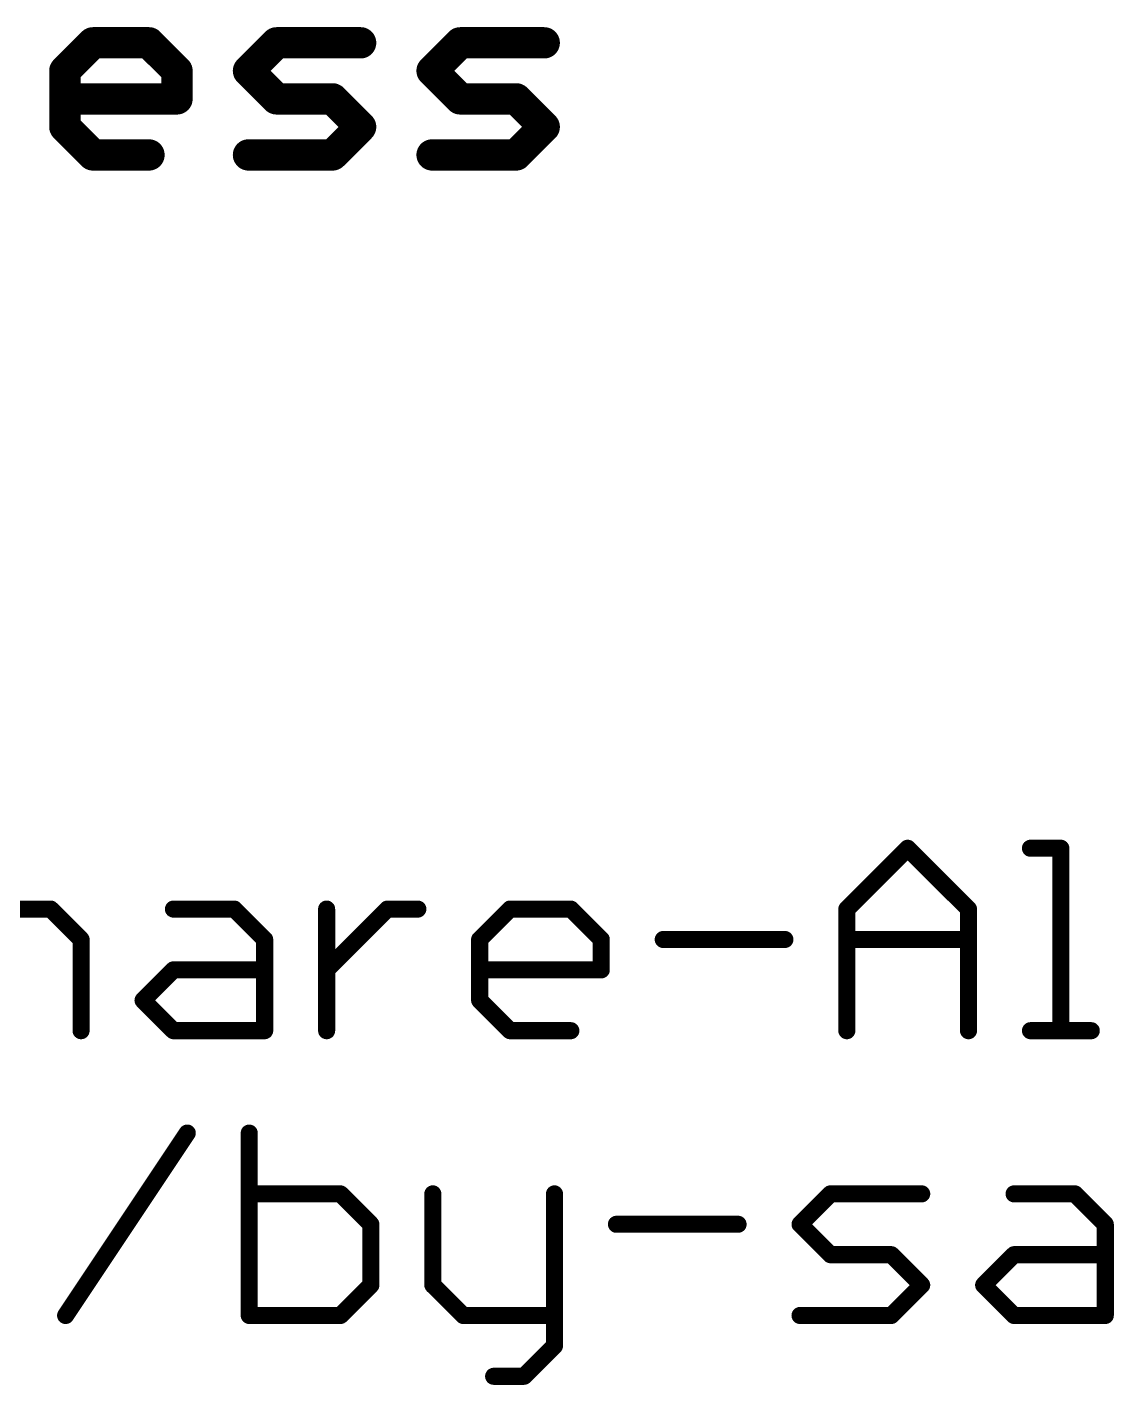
# Model space of a CAD drawing. Extents: x -10 to 102, y -14 to 18.
# Drawn here: x 70.09 to 79.78, y -6.89 to 5.22 of the extents above; entities that cross this region are included whole.
import ezdxf

# ---------------------------------------------------------------- set-up
doc = ezdxf.new("R2010")
doc.units = 0
doc.layers.add('51', color=53, linetype='CONTINUOUS')

msp = doc.modelspace()

# ---------------------------------------------------------------- linework, layer by layer
at = {"layer": '51'}
for points, const_width in [([(70.4271, 4.8266), (70.6771, 5.0766)], 0.2794), ([(70.6771, 5.0766), (71.177, 5.0766)], 0.2794), ([(71.177, 5.0766), (71.427, 4.8266)], 0.2794), ([(72.0642, 4.8266), (72.3142, 5.0766)], 0.2794), ([(72.3142, 5.0766), (73.0641, 5.0766)], 0.2794), ([(73.7014, 4.8266), (73.9514, 5.0766)], 0.2794), ([(73.9514, 5.0766), (74.7013, 5.0766)], 0.2794), ([(70.4271, 4.3267), (70.4271, 4.8266)], 0.2794), ([(71.427, 4.8266), (71.427, 4.5767)], 0.2794), ([(72.3142, 4.5767), (72.0642, 4.8266)], 0.2794), ([(73.9514, 4.5767), (73.7014, 4.8266)], 0.2794), ([(71.427, 4.5767), (70.4271, 4.5767)], 0.2794), ([(72.8142, 4.5767), (72.3142, 4.5767)], 0.2794), ([(73.0641, 4.3267), (72.8142, 4.5767)], 0.2794), ([(74.4513, 4.5767), (73.9514, 4.5767)], 0.2794), ([(74.7013, 4.3267), (74.4513, 4.5767)], 0.2794), ([(70.6771, 4.0767), (70.4271, 4.3267)], 0.2794), ([(72.8142, 4.0767), (73.0641, 4.3267)], 0.2794), ([(74.4513, 4.0767), (74.7013, 4.3267)], 0.2794), ([(71.177, 4.0767), (70.6771, 4.0767)], 0.2794), ([(72.0642, 4.0767), (72.8142, 4.0767)], 0.2794), ([(73.7014, 4.0767), (74.4513, 4.0767)], 0.2794), ([(77.3997, -2.6491), (77.9421, -2.1068)], 0.1524), ([(77.9421, -2.1068), (78.4844, -2.6491)], 0.1524), ([(79.0369, -2.1068), (79.3081, -2.1068)], 0.1524), ([(79.3081, -2.1068), (79.3081, -3.7338)], 0.1524), ([(69.758, -2.6491), (70.3003, -2.6491)], 0.1524), ([(70.3003, -2.6491), (70.5715, -2.9203)], 0.1524), ([(71.3951, -2.6491), (71.9375, -2.6491)], 0.1524), ([(71.9375, -2.6491), (72.2086, -2.9203)], 0.1524), ([(72.7611, -3.7338), (72.7611, -2.6491)], 0.1524), ([(72.7611, -3.1915), (73.3034, -2.6491)], 0.1524), ([(73.3034, -2.6491), (73.5746, -2.6491)], 0.1524), ([(74.1254, -2.9203), (74.3966, -2.6491)], 0.1524), ([(74.3966, -2.6491), (74.9389, -2.6491)], 0.1524), ([(74.9389, -2.6491), (75.2101, -2.9203)], 0.1524), ([(77.3997, -3.7338), (77.3997, -2.6491)], 0.1524), ([(78.4844, -2.6491), (78.4844, -3.7338)], 0.1524), ([(70.5715, -2.9203), (70.5715, -3.7338)], 0.1524), ([(72.2086, -2.9203), (72.2086, -3.7338)], 0.1524), ([(74.1254, -3.4626), (74.1254, -2.9203)], 0.1524), ([(75.2101, -2.9203), (75.2101, -3.1915)], 0.1524), ([(75.7626, -2.9203), (76.8472, -2.9203)], 0.1524), ([(77.3997, -2.9203), (78.4844, -2.9203)], 0.1524), ([(71.124, -3.4626), (71.3951, -3.1915)], 0.1524), ([(71.3951, -3.1915), (72.2086, -3.1915)], 0.1524), ([(75.2101, -3.1915), (74.1254, -3.1915)], 0.1524), ([(71.3951, -3.7338), (71.124, -3.4626)], 0.1524), ([(74.3966, -3.7338), (74.1254, -3.4626)], 0.1524), ([(72.2086, -3.7338), (71.3951, -3.7338)], 0.1524), ([(74.9389, -3.7338), (74.3966, -3.7338)], 0.1524), ([(79.0369, -3.7338), (79.5792, -3.7338)], 0.1524), ([(70.4338, -6.2738), (71.5185, -4.6468)], 0.1524), ([(72.071, -4.6468), (72.071, -6.2738)], 0.1524), ([(72.8844, -5.1891), (72.071, -5.1891)], 0.1524), ([(73.1556, -5.4603), (72.8844, -5.1891)], 0.1524), ([(73.7081, -5.1891), (73.7081, -6.0026)], 0.1524), ([(74.7928, -5.1891), (74.7928, -6.545)], 0.1524), ([(76.9824, -5.4603), (77.2536, -5.1891)], 0.1524), ([(77.2536, -5.1891), (78.0671, -5.1891)], 0.1524), ([(78.8907, -5.1891), (79.4331, -5.1891)], 0.1524), ([(79.4331, -5.1891), (79.7042, -5.4603)], 0.1524), ([(73.1556, -6.0026), (73.1556, -5.4603)], 0.1524), ([(75.3453, -5.4603), (76.4299, -5.4603)], 0.1524), ([(77.2536, -5.7315), (76.9824, -5.4603)], 0.1524), ([(79.7042, -5.4603), (79.7042, -6.2738)], 0.1524), ([(77.7959, -5.7315), (77.2536, -5.7315)], 0.1524), ([(78.0671, -6.0026), (77.7959, -5.7315)], 0.1524), ([(78.6196, -6.0026), (78.8907, -5.7315)], 0.1524), ([(78.8907, -5.7315), (79.7042, -5.7315)], 0.1524), ([(72.8844, -6.2738), (73.1556, -6.0026)], 0.1524), ([(73.7081, -6.0026), (73.9793, -6.2738)], 0.1524), ([(77.7959, -6.2738), (78.0671, -6.0026)], 0.1524), ([(78.8907, -6.2738), (78.6196, -6.0026)], 0.1524), ([(72.071, -6.2738), (72.8844, -6.2738)], 0.1524), ([(73.9793, -6.2738), (74.7928, -6.2738)], 0.1524), ([(76.9824, -6.2738), (77.7959, -6.2738)], 0.1524), ([(79.7042, -6.2738), (78.8907, -6.2738)], 0.1524), ([(74.7928, -6.545), (74.5216, -6.8161)], 0.1524), ([(74.5216, -6.8161), (74.2504, -6.8161)], 0.1524)]:
    msp.add_lwpolyline(points, dxfattribs=dict(at, const_width=const_width))
for points, const_width in [([(70.6771, 5.1465, 1), (70.6771, 5.0068)], 0.1397), ([(70.7264, 5.0272, 1), (70.6277, 5.126)], 0.1397), ([(71.2264, 5.126, 1), (71.1276, 5.0272)], 0.1397), ([(71.177, 5.0068, 1), (71.177, 5.1465)], 0.1397), ([(72.3142, 5.1465, 1), (72.3142, 5.0068)], 0.1397), ([(72.3636, 5.0272, 1), (72.2648, 5.126)], 0.1397), ([(73.0641, 5.0068, 1), (73.0641, 5.1465)], 0.1397), ([(73.9514, 5.1465, 1), (73.9514, 5.0068)], 0.1397), ([(74.0008, 5.0272, 1), (73.902, 5.126)], 0.1397), ([(74.7013, 5.0068, 1), (74.7013, 5.1465)], 0.1397), ([(70.4969, 4.8266, 1), (70.3572, 4.8266)], 0.1397), ([(71.4968, 4.8266, 1), (71.3571, 4.8266)], 0.1397), ([(72.1136, 4.876, 1), (72.0148, 4.7772)], 0.1397), ([(73.7508, 4.876, 1), (73.652, 4.7772)], 0.1397), ([(70.3777, 4.876, 1), (70.4765, 4.7772)], 0.1397), ([(71.3776, 4.7772, 1), (71.4764, 4.876)], 0.1397), ([(72.0148, 4.876, 1), (72.1136, 4.7772)], 0.1397), ([(73.652, 4.876, 1), (73.7508, 4.7772)], 0.1397), ([(70.4271, 4.6465, 1), (70.4271, 4.5068)], 0.1397), ([(71.3571, 4.5767, 1), (71.4968, 4.5767)], 0.1397), ([(71.427, 4.5068, 1), (71.427, 4.6465)], 0.1397), ([(72.3142, 4.6465, 1), (72.3142, 4.5068)], 0.1397), ([(72.2648, 4.5273, 1), (72.3636, 4.6261)], 0.1397), ([(72.8636, 4.6261, 1), (72.7648, 4.5273)], 0.1397), ([(72.8142, 4.5068, 1), (72.8142, 4.6465)], 0.1397), ([(73.9514, 4.6465, 1), (73.9514, 4.5068)], 0.1397), ([(73.902, 4.5273, 1), (74.0008, 4.6261)], 0.1397), ([(74.5007, 4.6261, 1), (74.4019, 4.5273)], 0.1397), ([(74.4513, 4.5068, 1), (74.4513, 4.6465)], 0.1397), ([(70.4765, 4.3761, 1), (70.3777, 4.2773)], 0.1397), ([(70.3572, 4.3267, 1), (70.4969, 4.3267)], 0.1397), ([(73.1135, 4.2773, 1), (73.0148, 4.3761)], 0.1397), ([(73.0148, 4.2773, 1), (73.1135, 4.3761)], 0.1397), ([(74.7507, 4.2773, 1), (74.6519, 4.3761)], 0.1397), ([(74.6519, 4.2773, 1), (74.7507, 4.3761)], 0.1397), ([(70.6771, 4.1465, 1), (70.6771, 4.0069)], 0.1397), ([(70.6277, 4.0273, 1), (70.7264, 4.1261)], 0.1397), ([(71.177, 4.0069, 1), (71.177, 4.1465)], 0.1397), ([(72.0642, 4.1465, 1), (72.0642, 4.0069)], 0.1397), ([(72.7648, 4.1261, 1), (72.8636, 4.0273)], 0.1397), ([(72.8142, 4.0069, 1), (72.8142, 4.1465)], 0.1397), ([(73.7014, 4.1465, 1), (73.7014, 4.0069)], 0.1397), ([(74.4019, 4.1261, 1), (74.5007, 4.0273)], 0.1397), ([(74.4513, 4.0069, 1), (74.4513, 4.1465)], 0.1397), ([(77.969, -2.0799, 1), (77.9151, -2.1338)], 0.0762), ([(77.969, -2.1338, 1), (77.9151, -2.0799)], 0.0762), ([(79.0369, -2.0687, 1), (79.0369, -2.1449)], 0.0762), ([(79.3462, -2.1068, 1), (79.27, -2.1068)], 0.0762), ([(79.3081, -2.1449, 1), (79.3081, -2.0687)], 0.0762), ([(70.3272, -2.6222, 1), (70.2734, -2.6761)], 0.0762), ([(70.3003, -2.6872, 1), (70.3003, -2.611)], 0.0762), ([(71.3951, -2.611, 1), (71.3951, -2.6872)], 0.0762), ([(71.9644, -2.6222, 1), (71.9105, -2.6761)], 0.0762), ([(71.9375, -2.6872, 1), (71.9375, -2.611)], 0.0762), ([(72.7992, -2.6491, 1), (72.723, -2.6491)], 0.0762), ([(73.3034, -2.611, 1), (73.3034, -2.6872)], 0.0762), ([(73.3304, -2.6761, 1), (73.2765, -2.6222)], 0.0762), ([(73.5746, -2.6872, 1), (73.5746, -2.611)], 0.0762), ([(74.3966, -2.611, 1), (74.3966, -2.6872)], 0.0762), ([(74.4235, -2.6761, 1), (74.3696, -2.6222)], 0.0762), ([(74.9659, -2.6222, 1), (74.912, -2.6761)], 0.0762), ([(74.9389, -2.6872, 1), (74.9389, -2.611)], 0.0762), ([(77.4378, -2.6491, 1), (77.3616, -2.6491)], 0.0762), ([(77.3728, -2.6222, 1), (77.4267, -2.6761)], 0.0762), ([(78.5225, -2.6491, 1), (78.4463, -2.6491)], 0.0762), ([(78.4574, -2.6761, 1), (78.5113, -2.6222)], 0.0762), ([(70.6096, -2.9203, 1), (70.5334, -2.9203)], 0.0762), ([(70.5445, -2.9472, 1), (70.5984, -2.8934)], 0.0762), ([(72.2467, -2.9203, 1), (72.1705, -2.9203)], 0.0762), ([(72.1817, -2.9472, 1), (72.2356, -2.8934)], 0.0762), ([(74.1635, -2.9203, 1), (74.0873, -2.9203)], 0.0762), ([(74.0985, -2.8934, 1), (74.1524, -2.9472)], 0.0762), ([(75.2482, -2.9203, 1), (75.172, -2.9203)], 0.0762), ([(75.1831, -2.9472, 1), (75.237, -2.8934)], 0.0762), ([(75.7626, -2.8822, 1), (75.7626, -2.9584)], 0.0762), ([(76.8472, -2.9584, 1), (76.8472, -2.8822)], 0.0762), ([(77.3997, -2.8822, 1), (77.3997, -2.9584)], 0.0762), ([(78.4844, -2.9584, 1), (78.4844, -2.8822)], 0.0762), ([(71.3951, -3.1534, 1), (71.3951, -3.2296)], 0.0762), ([(71.4221, -3.2184, 1), (71.3682, -3.1645)], 0.0762), ([(72.2086, -3.2296, 1), (72.2086, -3.1534)], 0.0762), ([(72.7342, -3.1645, 1), (72.7881, -3.2184)], 0.0762), ([(74.1254, -3.1534, 1), (74.1254, -3.2296)], 0.0762), ([(75.2101, -3.2296, 1), (75.2101, -3.1534)], 0.0762), ([(75.172, -3.1915, 1), (75.2482, -3.1915)], 0.0762), ([(71.1509, -3.4357, 1), (71.097, -3.4896)], 0.0762), ([(74.1524, -3.4357, 1), (74.0985, -3.4896)], 0.0762), ([(71.097, -3.4357, 1), (71.1509, -3.4896)], 0.0762), ([(74.0873, -3.4626, 1), (74.1635, -3.4626)], 0.0762), ([(70.5334, -3.7338, 1), (70.6096, -3.7338)], 0.0762), ([(71.3951, -3.6957, 1), (71.3951, -3.7719)], 0.0762), ([(71.3682, -3.7607, 1), (71.4221, -3.7069)], 0.0762), ([(72.1705, -3.7338, 1), (72.2467, -3.7338)], 0.0762), ([(72.2086, -3.7719, 1), (72.2086, -3.6957)], 0.0762), ([(72.723, -3.7338, 1), (72.7992, -3.7338)], 0.0762), ([(74.3966, -3.6957, 1), (74.3966, -3.7719)], 0.0762), ([(74.3696, -3.7607, 1), (74.4235, -3.7069)], 0.0762), ([(74.9389, -3.7719, 1), (74.9389, -3.6957)], 0.0762), ([(77.3616, -3.7338, 1), (77.4378, -3.7338)], 0.0762), ([(78.4463, -3.7338, 1), (78.5225, -3.7338)], 0.0762), ([(79.0369, -3.6957, 1), (79.0369, -3.7719)], 0.0762), ([(79.27, -3.7338, 1), (79.3462, -3.7338)], 0.0762), ([(79.5792, -3.7719, 1), (79.5792, -3.6957)], 0.0762), ([(71.5502, -4.6679, 1), (71.4868, -4.6257)], 0.0762), ([(72.1091, -4.6468, 1), (72.0329, -4.6468)], 0.0762), ([(72.071, -5.151, 1), (72.071, -5.2272)], 0.0762), ([(72.9114, -5.1622, 1), (72.8575, -5.2161)], 0.0762), ([(72.8844, -5.2272, 1), (72.8844, -5.151)], 0.0762), ([(73.7462, -5.1891, 1), (73.67, -5.1891)], 0.0762), ([(74.8309, -5.1891, 1), (74.7547, -5.1891)], 0.0762), ([(77.2536, -5.151, 1), (77.2536, -5.2272)], 0.0762), ([(77.2805, -5.2161, 1), (77.2266, -5.1622)], 0.0762), ([(78.0671, -5.2272, 1), (78.0671, -5.151)], 0.0762), ([(78.8907, -5.151, 1), (78.8907, -5.2272)], 0.0762), ([(79.46, -5.1622, 1), (79.4061, -5.2161)], 0.0762), ([(79.4331, -5.2272, 1), (79.4331, -5.151)], 0.0762), ([(73.1937, -5.4603, 1), (73.1175, -5.4603)], 0.0762), ([(73.1287, -5.4872, 1), (73.1826, -5.4334)], 0.0762), ([(75.3453, -5.4222, 1), (75.3453, -5.4984)], 0.0762), ([(76.4299, -5.4984, 1), (76.4299, -5.4222)], 0.0762), ([(77.0094, -5.4334, 1), (76.9555, -5.4872)], 0.0762), ([(76.9555, -5.4334, 1), (77.0094, -5.4872)], 0.0762), ([(79.7423, -5.4603, 1), (79.6661, -5.4603)], 0.0762), ([(79.6773, -5.4872, 1), (79.7312, -5.4334)], 0.0762), ([(77.2536, -5.6934, 1), (77.2536, -5.7696)], 0.0762), ([(77.2266, -5.7584, 1), (77.2805, -5.7045)], 0.0762), ([(77.8229, -5.7045, 1), (77.769, -5.7584)], 0.0762), ([(77.7959, -5.7696, 1), (77.7959, -5.6934)], 0.0762), ([(78.8907, -5.6934, 1), (78.8907, -5.7696)], 0.0762), ([(78.9177, -5.7584, 1), (78.8638, -5.7045)], 0.0762), ([(79.7042, -5.7696, 1), (79.7042, -5.6934)], 0.0762), ([(73.1825, -6.0296, 1), (73.1287, -5.9757)], 0.0762), ([(73.735, -5.9757, 1), (73.6812, -6.0296)], 0.0762), ([(78.094, -6.0296, 1), (78.0401, -5.9757)], 0.0762), ([(78.6465, -5.9757, 1), (78.5926, -6.0296)], 0.0762), ([(73.1175, -6.0026, 1), (73.1937, -6.0026)], 0.0762), ([(73.67, -6.0026, 1), (73.7462, -6.0026)], 0.0762), ([(78.0401, -6.0296, 1), (78.094, -5.9757)], 0.0762), ([(78.5926, -5.9757, 1), (78.6465, -6.0296)], 0.0762), ([(70.4021, -6.2527, 1), (70.4655, -6.2949)], 0.0762), ([(72.071, -6.2357, 1), (72.071, -6.3119)], 0.0762), ([(72.0329, -6.2738, 1), (72.1091, -6.2738)], 0.0762), ([(72.8575, -6.2469, 1), (72.9114, -6.3007)], 0.0762), ([(72.8844, -6.3119, 1), (72.8844, -6.2357)], 0.0762), ([(73.9793, -6.2357, 1), (73.9793, -6.3119)], 0.0762), ([(73.9523, -6.3007, 1), (74.0062, -6.2469)], 0.0762), ([(74.7928, -6.3119, 1), (74.7928, -6.2357)], 0.0762), ([(76.9824, -6.2357, 1), (76.9824, -6.3119)], 0.0762), ([(77.769, -6.2469, 1), (77.8229, -6.3007)], 0.0762), ([(77.7959, -6.3119, 1), (77.7959, -6.2357)], 0.0762), ([(78.8907, -6.2357, 1), (78.8907, -6.3119)], 0.0762), ([(78.8638, -6.3007, 1), (78.9177, -6.2469)], 0.0762), ([(79.6661, -6.2738, 1), (79.7423, -6.2738)], 0.0762), ([(79.7042, -6.3119, 1), (79.7042, -6.2357)], 0.0762), ([(74.7547, -6.545, 1), (74.8309, -6.545)], 0.0762), ([(74.8197, -6.5719, 1), (74.7658, -6.518)], 0.0762), ([(74.2504, -6.778, 1), (74.2504, -6.8542)], 0.0762), ([(74.4947, -6.7892, 1), (74.5485, -6.8431)], 0.0762), ([(74.5216, -6.8542, 1), (74.5216, -6.778)], 0.0762)]:
    msp.add_lwpolyline(points, format="xyb", dxfattribs=dict(at, const_width=const_width))

doc.saveas('drawing.dxf')
